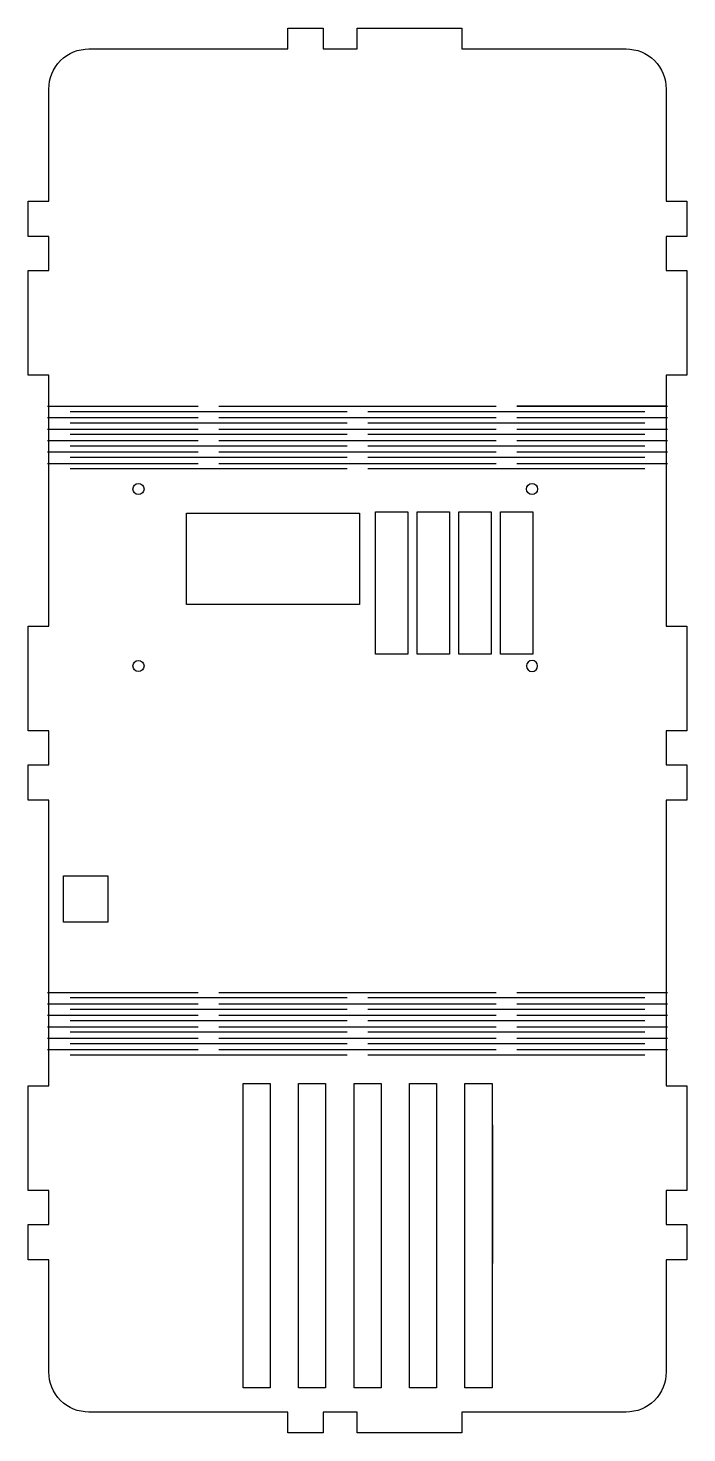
# Model space of a CAD drawing. Header units: millimetres. Extents: x -6 to 184, y -399 to 6.
import ezdxf

# ---------------------------------------------------------------- set-up
doc = ezdxf.new("R2010")
doc.units = ezdxf.units.MM
doc.layers.get('0').update_dxf_attribs({"linetype": 'CONTINUOUS'})

msp = doc.modelspace()

# ---------------------------------------------------------------- linework, layer by layer
for p, q in [((-0.5, -102.89), (42.95, -102.89)), ((6, -104.39), (85.9, -104.39)), ((48.95, -102.89), (128.85, -102.89)), ((91.9, -104.39), (171.8, -104.39)), ((177.8, -102.89), (134.85, -102.89)), ((134.85, -102.89), (178.3, -102.89)), ((-0.5, -106.19), (42.95, -106.19)), ((6, -107.69), (85.9, -107.69)), ((48.95, -106.19), (128.85, -106.19)), ((91.9, -107.69), (171.8, -107.69)), ((134.85, -106.19), (178.3, -106.19)), ((-0.5, -109.49), (42.95, -109.49)), ((-0.5, -112.79), (42.95, -112.79)), ((6, -110.99), (85.9, -110.99)), ((48.95, -109.49), (128.85, -109.49)), ((48.95, -112.79), (128.85, -112.79)), ((91.9, -110.99), (171.8, -110.99)), ((134.85, -109.49), (178.3, -109.49)), ((134.85, -112.79), (178.3, -112.79)), ((-0.5, -116.09), (42.95, -116.09)), ((6, -114.29), (85.9, -114.29)), ((48.95, -116.09), (128.85, -116.09)), ((91.9, -114.29), (171.8, -114.29)), ((134.85, -116.09), (178.3, -116.09)), ((-0.5, -119.39), (42.95, -119.39)), ((6, -117.59), (85.9, -117.59)), ((6, -120.89), (85.9, -120.89)), ((48.95, -119.39), (128.85, -119.39)), ((91.9, -117.59), (171.8, -117.59)), ((91.9, -120.89), (171.8, -120.89)), ((134.85, -119.39), (178.3, -119.39)), ((-0.5, -271.86), (42.95, -271.86)), ((-0.5, -275.16), (42.95, -275.16)), ((6, -273.36), (85.9, -273.36)), ((48.95, -271.86), (128.85, -271.86)), ((48.95, -275.16), (128.85, -275.16)), ((91.9, -273.36), (171.8, -273.36)), ((134.85, -271.86), (178.3, -271.86)), ((134.85, -275.16), (178.3, -275.16)), ((-0.5, -278.46), (42.95, -278.46)), ((6, -276.66), (85.9, -276.66)), ((48.95, -278.46), (128.85, -278.46)), ((91.9, -276.66), (171.8, -276.66)), ((134.85, -278.46), (178.3, -278.46)), ((-0.5, -281.76), (42.95, -281.76)), ((6, -279.96), (85.9, -279.96)), ((6, -283.26), (85.9, -283.26)), ((48.95, -281.76), (128.85, -281.76)), ((91.9, -279.96), (171.8, -279.96)), ((91.9, -283.26), (171.8, -283.26)), ((134.85, -281.76), (178.3, -281.76)), ((-0.5, -285.06), (42.95, -285.06)), ((6, -286.56), (85.9, -286.56)), ((48.95, -285.06), (128.85, -285.06)), ((91.9, -286.56), (171.8, -286.56)), ((134.85, -285.06), (178.3, -285.06)), ((-0.5, -288.36), (42.95, -288.36)), ((6, -289.86), (85.9, -289.86)), ((48.95, -288.36), (128.85, -288.36)), ((91.9, -289.86), (171.8, -289.86)), ((134.85, -288.36), (178.3, -288.36)), ((127.8, -310), (127.8, -350))]:
    msp.add_line(p, q)
msp.add_lwpolyline([(-0.1, -63.79), (-0.1, -53.99), (-6.1, -53.99), (-6.1, -43.79), (-0.1, -43.79), (-0.1, -11.46, -0.414214), (11.46, 0.1), (68.8, 0.1), (68.8, 6.1), (79, 6.1), (79, 0.1), (88.8, 0.1), (88.8, 6.1), (119, 6.1), (119, 0.1), (166.34, 0.1, -0.414214), (177.9, -11.46), (177.9, -43.79), (183.9, -43.79), (183.9, -53.99), (177.9, -53.99), (177.9, -63.79), (183.9, -63.79), (183.9, -93.99), (177.9, -93.99), (177.9, -166.28), (183.9, -166.28), (183.9, -196.48), (177.9, -196.48), (177.9, -206.28), (183.9, -206.28), (183.9, -216.48), (177.9, -216.48), (177.9, -298.76), (183.9, -298.76), (183.9, -328.96), (177.9, -328.96), (177.9, -338.76), (183.9, -338.76), (183.9, -348.96), (177.9, -348.96), (177.9, -381.29, -0.414214), (166.34, -392.85), (119, -392.85), (119, -398.85), (88.8, -398.85), (88.8, -392.85), (79, -392.85), (79, -398.85), (68.8, -398.85), (68.8, -392.85), (11.46, -392.85, -0.414214), (-0.1, -381.29), (-0.1, -348.96), (-6.1, -348.96), (-6.1, -338.76), (-0.1, -338.76), (-0.1, -328.96), (-6.1, -328.96), (-6.1, -298.76), (-0.1, -298.76), (-0.1, -216.48), (-6.1, -216.48), (-6.1, -206.28), (-0.1, -206.28), (-0.1, -196.48), (-6.1, -196.48), (-6.1, -166.28), (-0.1, -166.28), (-0.1, -93.99), (-6.1, -93.99), (-6.1, -63.79)], format="xyb", close=True)
for points in [[(94.11, -174.39), (94.11, -133.39), (103.46, -133.39), (103.46, -174.39)], [(115.46, -174.39), (106.11, -174.39), (106.11, -133.39), (115.46, -133.39)], [(127.46, -133.39), (127.46, -174.39), (118.11, -174.39), (118.11, -133.39)], [(139.46, -133.39), (139.46, -174.39), (130.11, -174.39), (130.11, -133.39)], [(89.45, -133.73), (89.45, -160.05), (39.62, -160.05), (39.62, -133.73)], [(16.91, -238.3), (16.91, -251.61), (4.07, -251.61), (4.07, -238.3)], [(63.7, -385.9), (55.9, -385.9), (55.9, -298.1), (63.7, -298.1)], [(71.9, -298.1), (79.7, -298.1), (79.7, -385.9), (71.9, -385.9)], [(87.9, -298.1), (95.7, -298.1), (95.7, -385.9), (87.9, -385.9)], [(103.9, -385.9), (103.9, -298.1), (111.7, -298.1), (111.7, -385.9)], [(119.9, -298.1), (127.7, -298.1), (127.7, -385.9), (119.9, -385.9)]]:
    msp.add_lwpolyline(points, close=True)
for centre in [(25.74, -126.77), (139.24, -126.77), (25.74, -177.77)]:
    msp.add_circle(centre, 1.61)
at = {"extrusion": (0, -4.24221e-47, -1)}
msp.add_circle((-139.24, -177.77), 1.61, dxfattribs=at)

doc.saveas('drawing.dxf')
